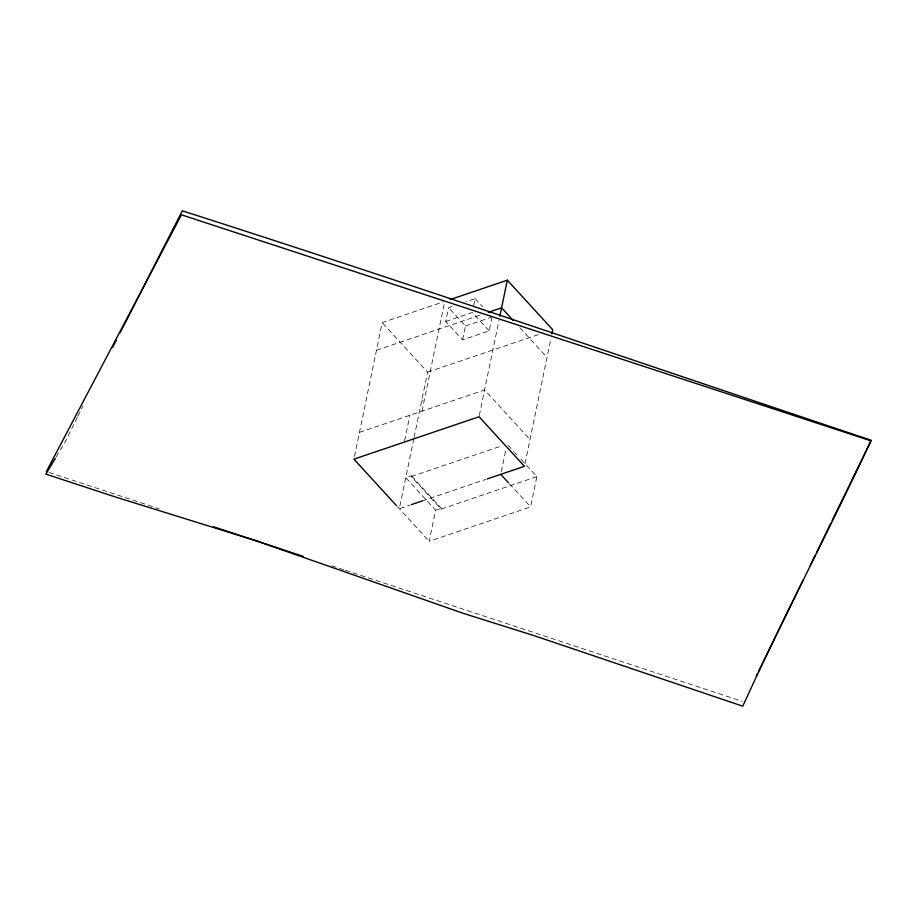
<?xml version="1.0" encoding="UTF-8"?>
<svg xmlns="http://www.w3.org/2000/svg" width="917" height="917" viewBox="0 0 917 917"><rect width="100%" height="100%" fill="white"/><g stroke="black" fill="none" stroke-linecap="round" stroke-linejoin="round"><path stroke-width="0.69" stroke-dasharray="4.58 3.44" d="M354.478 456.483L382.194 322.601L443.427 301.842M404.592 440.733L409.865 415.286M413.819 438.739L399.331 508.717L410.151 505.049M414.106 437.352L427.609 372.153L382.194 322.601M422.026 411.16L444.47 302.77M536.869 476.645L441.123 509.107L411.286 476.542L411.446 475.74L405.761 477.677L435.609 510.242L429.179 541.282L530.599 506.906L536.869 476.645L520.501 458.787M492.039 317.041L489.174 330.877L462.627 339.863L445.765 321.466L448.631 307.631L453.938 305.831M462.627 339.863L465.492 326.039L448.631 307.631M473.734 305.556L475.166 298.633L465.882 301.785M441.123 509.107L441.295 508.305L411.446 475.74M479.327 415.378L498.997 320.365M501.324 471.59L505.886 449.582M525.017 463.624L551.025 338.041M77.28 417.395L64.82 442.659L56.063 457.17M77.911 416.135L82.943 405.979M445.765 321.466L472.301 312.468L489.174 330.877M376.474 350.26L480.302 315.058M465.492 326.039L490.71 317.488M427.609 372.153L539.288 334.304M359.464 432.365L484.589 389.954L530.003 439.507M411.286 476.542L501.633 445.914M422.324 500.923L485.884 479.373M435.609 510.242L441.295 508.305M49.094 472.45L159.203 508.809M331.816 565.812L344.058 569.858M345.411 570.305L742.312 701.379M519.95 327.873L547.013 357.401M475.166 298.633L482.663 306.817M507.984 445.135L513.761 451.439M514.724 452.494L516.649 454.591M509.428 483.786L530.599 506.906M421.889 399.812L422.955 400.97M397.405 506.608L429.179 541.282"/><path stroke-width="1.38" d="M499.868 316.193L507.319 280.178L450.087 299.584M551.874 333.891L552.733 329.742L507.319 280.178M756.216 676.116L757.476 673.537M758.726 670.969L803.269 579.704M810.169 565.56L815.19 555.278M816.451 552.699L830.871 523.137M832.132 520.569L871.024 440.859L181.463 214.807L46.377 471.556M112.516 347.543L116.31 340.127M120.127 332.688L129.687 314.084M130.329 312.835L182.3 210.807C412.788 284.602 641.671 363.338 871.15 440.263C829.656 529.556 783.554 616.614 742.77 706.193L533.167 635.355L463.326 613.358L255.912 540.709L115.496 497.014L45.85 474.112L55.329 458.385M488.291 312.353L501.599 307.837L513.188 320.492M411.504 504.591L422.324 500.923M487.236 478.915L524.455 466.306L479.041 416.754L353.916 459.165L396.431 505.554M213.569 526.759L303.275 556.39M500.762 474.341L508.465 482.743"/></g></svg>
